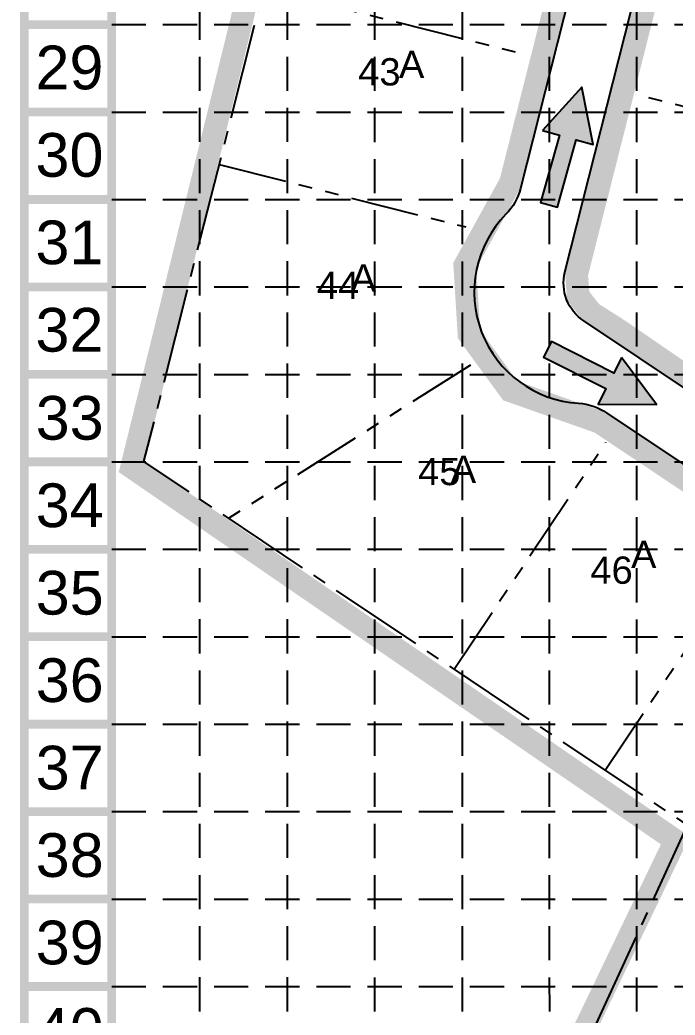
# Model space of a CAD drawing. Header units: inches. Extents: x 2374673 to 2376216, y 6907678 to 6910144.
# Drawn here: x 2374673.2 to 2374961.3, y 6908590.2 to 6909028.1 of the extents above; entities that cross this region are included whole.
import ezdxf
from ezdxf.enums import TextEntityAlignment as Align

# ---------------------------------------------------------------- set-up
doc = ezdxf.new("R2010")
doc.units = ezdxf.units.IN
doc.header["$LTSCALE"] = 60
doc.header["$MEASUREMENT"] = 0
for name, pattern in [('DASHED', [0.75, 0.5, -0.25]), ('HIDDEN', [0.375, 0.25, -0.125]), ('LONG_SHORT_DASH', [1, 0.7, -0.1, 0.1, -0.1]), ('LONG_TWO_SHORT', [1, 0.5, -0.1, 0.1, -0.1, 0.1, -0.1])]:
    doc.linetypes.add(name, pattern=pattern)
for name, color, linetype in [('ARROWS', 252, 'Continuous'), ('BASE', 7, 'Continuous'), ('BOUNDARY', 13, 'Continuous'), ('CURB', 5, 'Continuous'), ('Erosion Blanket', 84, 'Continuous'), ('GRADING_PAD-TEXT', 11, 'Continuous'), ('GRID', 254, 'DASHED'), ('Limits of Disturbance', 1, 'Continuous'), ('LOT__40', 4, 'Continuous'), ('LOT_LINES', 13, 'LONG_TWO_SHORT')]:
    doc.layers.add(name, color=color, linetype=linetype)
doc.styles.get("Standard").update_dxf_attribs({"font": 'ARIAL.TTF'})

# ---------------------------------------------------------------- blocks, each defined once
blk = doc.blocks.new('arrow')
blk.add_lwpolyline([(-67.01, -25.36), (-59.33, -25.42), (-59.57, -56.14), (-51.89, -56.2), (-51.65, -25.48), (-43.97, -25.54), (-55.3, -2.41), (-67.01, -25.36)], close=True)
at = {"color": 254}
for points in [[(-43.97, -25.54), (-67.01, -25.36), (-55.3, -2.41), (-67.01, -25.36)], [(-59.57, -56.14), (-51.89, -56.2), (-59.33, -25.42), (-51.65, -25.48)]]:
    blk.add_solid(points, dxfattribs=at)

msp = doc.modelspace()

# ---------------------------------------------------------------- linework, layer by layer
at = {"layer": 'BASE', "const_width": 3.85}
for points in [[(2376214, 6907679.5), (2376214, 6910141.68), (2374675.13, 6910141.68), (2374675.13, 6907679.5)], [(2376175.53, 6907717.97), (2376175.53, 6910103.21), (2374713.6, 6910103.21), (2374713.6, 6907717.97)]]:
    msp.add_lwpolyline(points, close=True, dxfattribs=at)
for points in [[(2374713.6, 6909026.01), (2374675.13, 6909026.01)], [(2374713.6, 6908987.53), (2374675.13, 6908987.53)], [(2374713.6, 6908949.06), (2374675.13, 6908949.06)], [(2374713.6, 6908910.59), (2374675.13, 6908910.59)], [(2374713.6, 6908872.12), (2374675.13, 6908872.12)], [(2374713.6, 6908833.65), (2374675.13, 6908833.65)], [(2374713.6, 6908795.18), (2374675.13, 6908795.18)], [(2374713.6, 6908756.7), (2374675.13, 6908756.7)], [(2374713.6, 6908718.23), (2374675.13, 6908718.23)], [(2374713.6, 6908679.76), (2374675.13, 6908679.76)], [(2374713.6, 6908641.29), (2374675.13, 6908641.29)], [(2374713.6, 6908602.82), (2374675.13, 6908602.82)]]:
    msp.add_lwpolyline(points, dxfattribs=at)
at = {"layer": 'BOUNDARY', "color": 250, "linetype": 'LONG_SHORT_DASH', "flags": 128}
msp.add_lwpolyline([(2375316.21, 6909999.41), (2375481.95, 6910001.17), (2375631.36, 6910000.99), (2376062.88, 6910004.02), (2376169.01, 6909200.59), (2375755.32, 6909180.66), (2375806.37, 6908882.92), (2375905.72, 6908301.86), (2375500.03, 6908055.74), (2375186.51, 6908394.4), (2375107.09, 6908202.16), (2375041.7, 6908030.88), (2374759.33, 6908266.66), (2374819, 6908352.16), (2374966.8, 6908673.77), (2374727.75, 6908833.73), (2375002.39, 6909918.05), (2375142.41, 6909998.91), (2375316.21, 6909999.41)], close=True, dxfattribs=at)
at = {"layer": 'CURB', "color": 250, "linetype": 'Continuous', "flags": 128}
msp.add_lwpolyline([(2375165.68, 6908773.84), (2375165.68, 6908773.84, -0.014433), (2375163.27, 6908760.43), (2375163.27, 6908760.43, -0.594877), (2375129.6, 6908750.35), (2375129.6, 6908750.35, 0.048301), (2375090.22, 6908782.59), (2375090.22, 6908782.59), (2374921.17, 6908895.63, -0.317424), (2374912.9, 6908917.16), (2375134.87, 6909793.55, -0.341328), (2375154.12, 6909808.64), (2375375.25, 6909810.19, -0.414214), (2375395.39, 6909790.33), (2375395.99, 6909704.34), (2375395.99, 6909704.34, -0.080997), (2375371.9, 6909549.77), (2375371.9, 6909549.77), (2375219.49, 6909084.04), (2375219.49, 6909084.04, 0.041854), (2375199.69, 6909000.46), (2375199.69, 6909000.46), (2375165.68, 6908773.84)], format="xyb", close=True, dxfattribs=at)
msp.add_lwpolyline([(2375100.32, 6909771.15), (2374893.32, 6908953.89, -0.132242), (2374886.96, 6908942.55), (2374886.96, 6908942.55, 0.641423), (2374918.89, 6908859.4), (2374918.89, 6908859.4, -0.132242), (2374931.2, 6908855.23), (2375074.65, 6908759.31, -0.059089), (2375116.9, 6908723.19), (2375130.48, 6908708.47, -0.337246), (2375132.77, 6908684.35), (2375132.77, 6908684.35, -0.034502), (2375113.75, 6908657.97), (2375113.75, 6908657.97, 0.065885), (2375076.83, 6908599.35), (2374971.85, 6908370.78, -0.232963)], format="xyb", dxfattribs=at)
at = {"layer": 'Erosion Blanket', "const_width": 10, "flags": 128}
msp.add_lwpolyline([(2374923.15, 6908900.94), (2374924.87, 6908899.01), (2374934.71, 6908892.83), (2374943.83, 6908886.63), (2375123.9, 6908762.72), (2375135.2, 6908753.26), (2375144.15, 6908749.06), (2375153.63, 6908753.1), (2375158.69, 6908762.95), (2375194.61, 6909003.44), (2375214.89, 6909088.26), (2375337.2, 6909460.75), (2375367.2, 6909552.29), (2375385.33, 6909627.35), (2375390.93, 6909705.06), (2375390.32, 6909790.2), (2375384.73, 6909802.27), (2375374.01, 6909805.26), (2375154.14, 6909803.7), (2375143.85, 6909799.66), (2375139.27, 6909791.28), (2374917.99, 6908916.08), (2374918.74, 6908906.63)], close=True, dxfattribs=at)
msp.add_lwpolyline([(2374841.51, 6908202.56), (2374852.01, 6908215.23), (2374932.03, 6908293.73), (2374922.62, 6908303.86), (2374920.45, 6908326.65), (2374968.24, 6908375.13), (2375076.33, 6908609.86), (2375128.37, 6908687.12), (2375130.5, 6908697.54), (2375126.13, 6908706.1), (2375112.64, 6908720), (2375090.88, 6908738.7), (2375071.57, 6908755.18), (2374928.14, 6908851.04), (2374888.84, 6908864.91), (2374870.7, 6908889.8), (2374868.84, 6908920.01), (2374889, 6908956.56), (2375095.3, 6909772.99)], dxfattribs=at)
at = {"layer": 'GRID', "linetype": 'HIDDEN'}
for p, q in [((2374752.43, 6907871.86), (2374752.22, 6910101.77)), ((2374791.06, 6907871.86), (2374790.58, 6910101.75)), ((2374829.42, 6907871.85), (2374829.06, 6910101.65)), ((2374868.09, 6907871.84), (2374867.48, 6910101.59)), ((2374906.22, 6907871.84), (2374906.05, 6910101.89)), ((2374944.45, 6907871.83), (2374944.57, 6910101.82)), ((2374713.6, 6909026.01), (2376175.53, 6909026.01)), ((2374713.6, 6908987.53), (2376175.53, 6908987.53)), ((2374713.6, 6908949.06), (2376175.53, 6908949.06)), ((2374713.6, 6908910.59), (2376175.53, 6908910.59)), ((2374713.6, 6908872.12), (2376175.53, 6908872.12)), ((2374713.6, 6908833.65), (2376175.53, 6908833.65)), ((2374713.6, 6908795.18), (2376175.53, 6908795.18)), ((2374713.6, 6908756.7), (2376175.53, 6908756.7)), ((2374713.6, 6908718.23), (2376175.53, 6908718.23)), ((2374713.6, 6908679.76), (2376175.53, 6908679.76)), ((2374713.6, 6908641.29), (2376175.53, 6908641.29)), ((2374713.6, 6908602.82), (2376175.53, 6908602.82))]:
    msp.add_line(p, q, dxfattribs=at)
at = {"layer": 'Limits of Disturbance', "linetype": 'HIDDEN', "ltscale": 3, "const_width": 10, "flags": 128}
msp.add_lwpolyline([(2375917.52, 6908306.42), (2375876.02, 6908506.29), (2375764.63, 6909176.84), (2376167.49, 6909198.62), (2376072.3, 6910009.39), (2375136.3, 6910007.12), (2374990.7, 6909921.8), (2374722.35, 6908831.27), (2374961.44, 6908667.07), (2374810.13, 6908351.94), (2374748.38, 6908264.99), (2375048.84, 6908015.2), (2375191.43, 6908385.27), (2375493.49, 6908041.16)], close=True, dxfattribs=at)
at = {"layer": 'LOT_LINES', "color": 250, "linetype": 'LONG_TWO_SHORT', "flags": 128}
for points in [[(2374780.5, 6909042), (2374896.82, 6909012.54)], [(2375060.34, 6908965.75), (2374944.01, 6908995.21)], [(2374760.86, 6908964.45), (2374869.3, 6908936.98)], [(2374871.33, 6908876.18), (2374765.02, 6908808.79)], [(2374864.15, 6908742.46), (2374930.86, 6908842.23)], [(2374930.64, 6908697.97), (2374997.36, 6908797.76)]]:
    msp.add_lwpolyline(points, dxfattribs=at)

# ---------------------------------------------------------------- block references
at = {"layer": 'ARROWS'}
for p, rotation in [((2374974.35, 6908986.41), 344.8514506154308), ((2374930.84, 6908808.25), 243.7000096944276)]:
    msp.add_blockref('arrow', p, dxfattribs=dict(at, rotation=rotation))

# ---------------------------------------------------------------- texts
at = {"layer": 'BASE'}
for s, p in [('29', (2374694.99, 6909007.15)), ('30', (2374694.99, 6908968.68)), ('31', (2374694.99, 6908930.2)), ('32', (2374694.99, 6908891.73)), ('33', (2374695.1, 6908853)), ('34', (2374695.1, 6908814.53)), ('35', (2374695.1, 6908776.06)), ('36', (2374695.1, 6908737.59)), ('37', (2374695.1, 6908699.12)), ('38', (2374695.1, 6908660.64)), ('39', (2374695.1, 6908622.17)), ('40', (2374695.1, 6908583.7))]:
    msp.add_text(s, height=19.236, dxfattribs=at).set_placement(p, align=Align.MIDDLE_CENTER)
at = {"layer": 'GRADING_PAD-TEXT', "color": 250, "linetype": 'Continuous'}
for p in [(2374845.48, 6909002.51, 100), (2374824.23, 6908908.57, 100), (2374868.24, 6908824.4, 100), (2374947.53, 6908786.89, 100)]:
    msp.add_text('A', height=12, dxfattribs=at).set_placement(p, align=Align.CENTER)
at = {"layer": 'LOT__40', "color": 250, "linetype": 'Continuous'}
for s, p in [('43', (2374831.29, 6908999.23)), ('44', (2374813.11, 6908905.27)), ('45', (2374857.62, 6908823.39)), ('46', (2374933.37, 6908779.99))]:
    msp.add_text(s, height=12, dxfattribs=at).set_placement(p, align=Align.CENTER)

doc.saveas('drawing.dxf')
